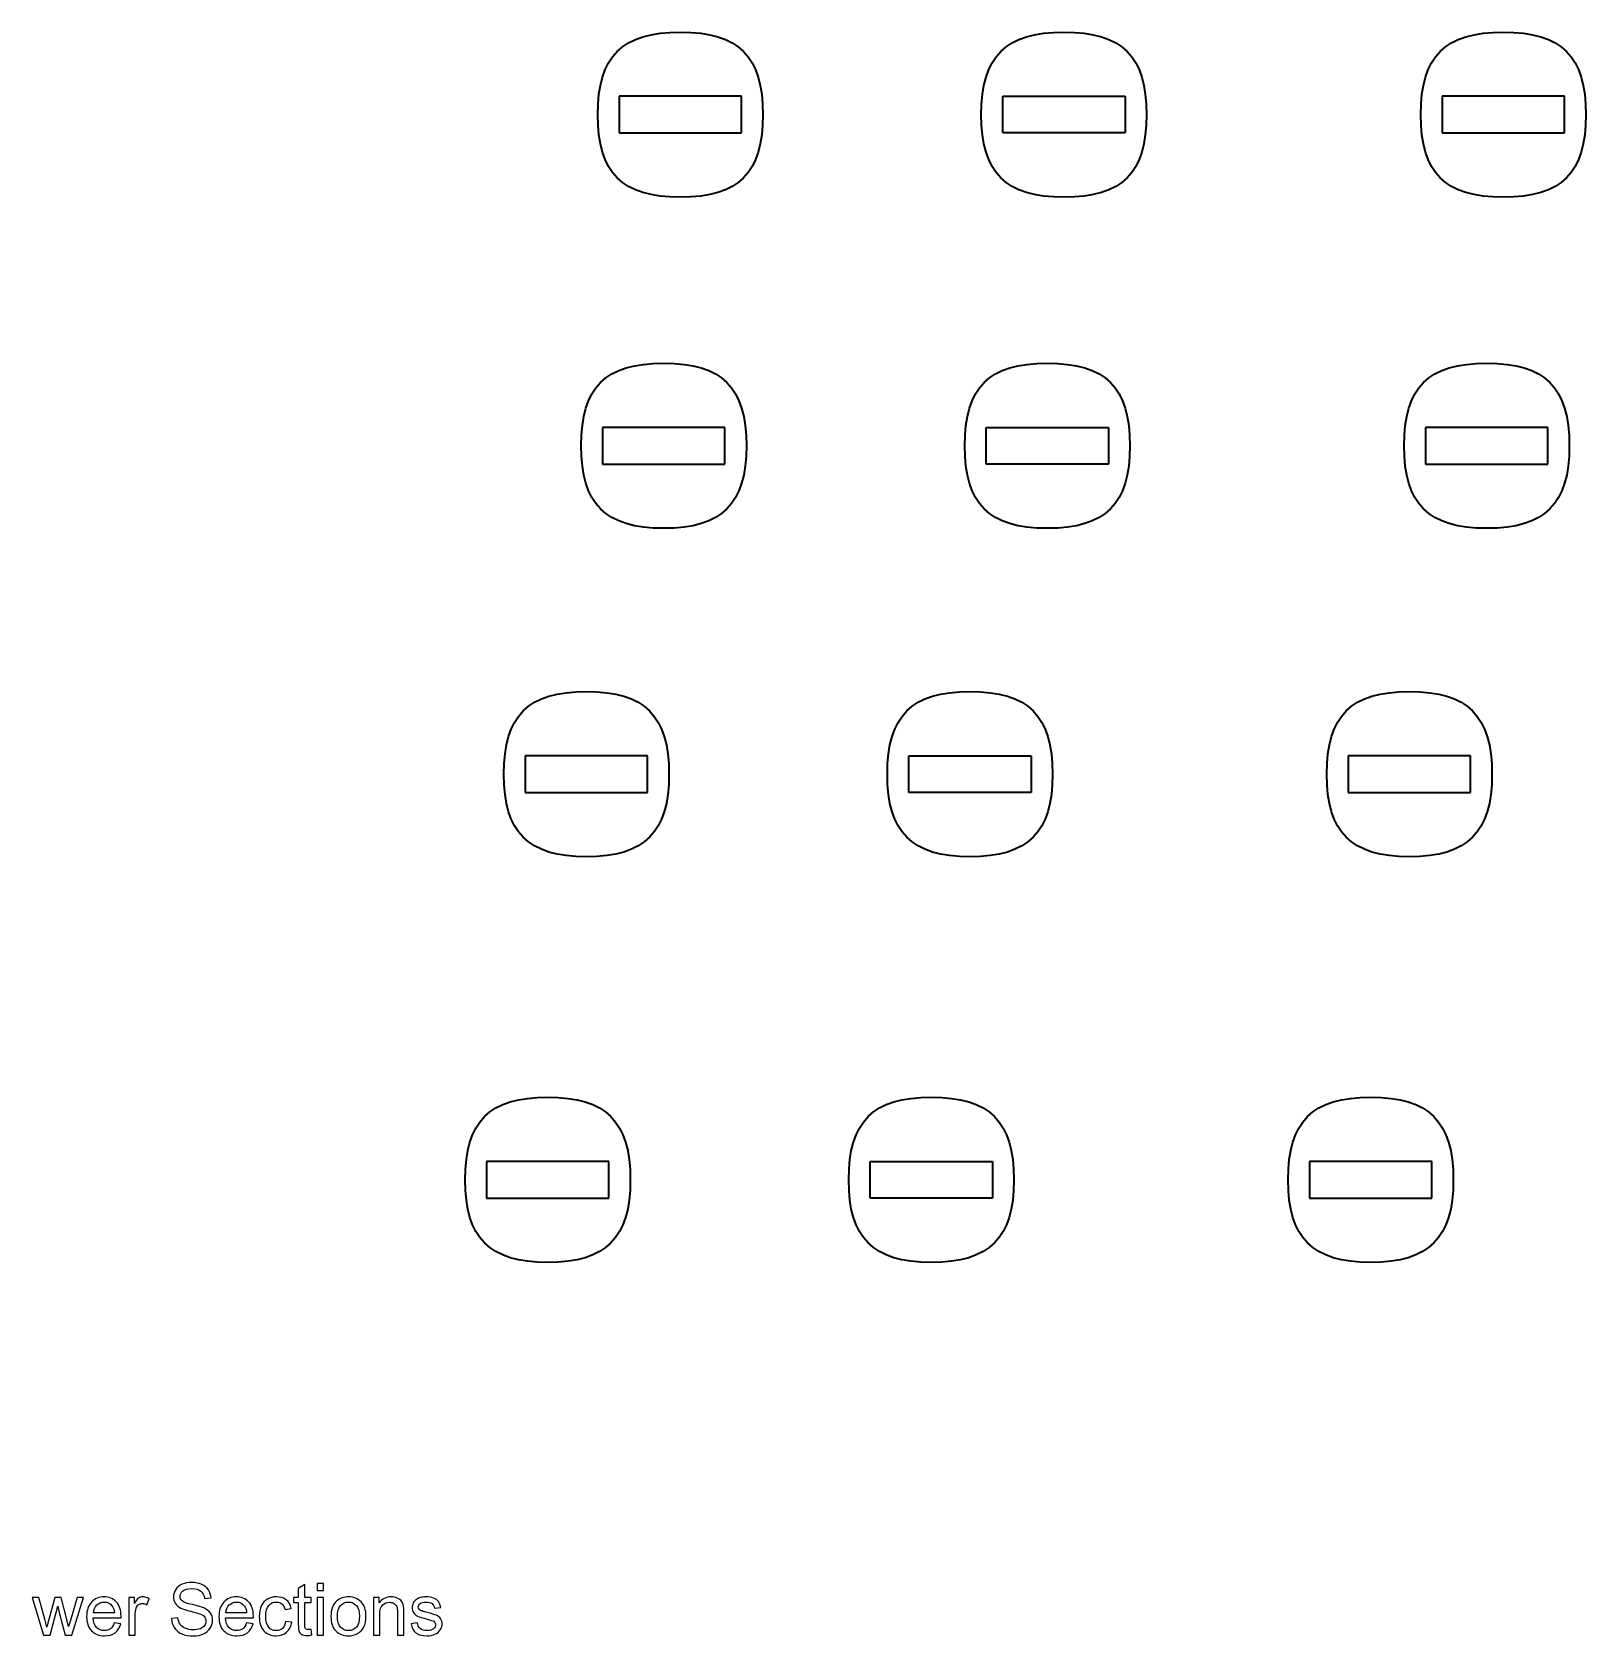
# Model space of a CAD drawing. Header units: centimetres. Extents: x -208 to 206, y -104 to 104.
# Drawn here: x -15.13 to 1.89, y 86.33 to 103.9 of the extents above; entities that cross this region are included whole.
import ezdxf

# ---------------------------------------------------------------- set-up
doc = ezdxf.new("R2010")
doc.units = ezdxf.units.CM
doc.header["$MEASUREMENT"] = 0
doc.layers.add('#Layer 1', color=7, linetype='Continuous')

msp = doc.modelspace()

# ---------------------------------------------------------------- linework, layer by layer
at = {"layer": '#Layer 1', "color": 250, "lineweight": 35}
for points in [[(-7.12479, 102.99706), (-7.12479, 103.63658), (-7.38956, 103.90135), (-8.02908, 103.90135), (-8.02908, 103.90135), (-8.66838, 103.90135), (-8.93314, 103.63658), (-8.93314, 102.99706), (-8.93314, 102.99706), (-8.93314, 102.35776), (-8.66838, 102.09277), (-8.02908, 102.09277), (-8.02908, 102.09277), (-7.38956, 102.09277), (-7.12479, 102.35776), (-7.12479, 102.99706)], [(-2.92457, 102.99706), (-2.92457, 103.63658), (-3.18934, 103.90135), (-3.82863, 103.90135), (-3.82863, 103.90135), (-4.46815, 103.90135), (-4.73292, 103.63658), (-4.73292, 102.99706), (-4.73292, 102.99706), (-4.73292, 102.35776), (-4.46815, 102.09277), (-3.82863, 102.09277), (-3.82863, 102.09277), (-3.18934, 102.09277), (-2.92457, 102.35776), (-2.92457, 102.99706)], [(1.88852, 102.99706), (1.88852, 103.63658), (1.62353, 103.90135), (0.98423, 103.90135), (0.98423, 103.90135), (0.34471, 103.90135), (0.07994, 103.63658), (0.07994, 102.99706), (0.07994, 102.99706), (0.07994, 102.35776), (0.34471, 102.09277), (0.98423, 102.09277), (0.98423, 102.09277), (1.62353, 102.09277), (1.88852, 102.35776), (1.88852, 102.99706)], [(-7.30646, 99.37005), (-7.30646, 100.00957), (-7.57145, 100.27434), (-8.21074, 100.27434), (-8.21074, 100.27434), (-8.85026, 100.27434), (-9.11503, 100.00957), (-9.11503, 99.37005), (-9.11503, 99.37005), (-9.11503, 98.73053), (-8.85026, 98.46576), (-8.21074, 98.46576), (-8.21074, 98.46576), (-7.57145, 98.46576), (-7.30646, 98.73053), (-7.30646, 99.37005)], [(-3.10623, 99.37005), (-3.10623, 100.00957), (-3.37122, 100.27434), (-4.01052, 100.27434), (-4.01052, 100.27434), (-4.65004, 100.27434), (-4.91481, 100.00957), (-4.91481, 99.37005), (-4.91481, 99.37005), (-4.91481, 98.73053), (-4.65004, 98.46576), (-4.01052, 98.46576), (-4.01052, 98.46576), (-3.37122, 98.46576), (-3.10623, 98.73053), (-3.10623, 99.37005)], [(1.70663, 99.37005), (1.70663, 100.00957), (1.44164, 100.27434), (0.80234, 100.27434), (0.80234, 100.27434), (0.16282, 100.27434), (-0.10194, 100.00957), (-0.10194, 99.37005), (-0.10194, 99.37005), (-0.10194, 98.73053), (0.16282, 98.46576), (0.80234, 98.46576), (0.80234, 98.46576), (1.44164, 98.46576), (1.70663, 98.73053), (1.70663, 99.37005)], [(-8.15362, 95.77284), (-8.15362, 96.41236), (-8.41839, 96.67712), (-9.05791, 96.67712), (-9.05791, 96.67712), (-9.69721, 96.67712), (-9.9622, 96.41236), (-9.9622, 95.77284), (-9.9622, 95.77284), (-9.9622, 95.13354), (-9.69721, 94.86877), (-9.05791, 94.86877), (-9.05791, 94.86877), (-8.41839, 94.86877), (-8.15362, 95.13354), (-8.15362, 95.77284)], [(-3.9534, 95.77284), (-3.9534, 96.41236), (-4.21817, 96.67712), (-4.85769, 96.67712), (-4.85769, 96.67712), (-5.49698, 96.67712), (-5.76198, 96.41236), (-5.76198, 95.77284), (-5.76198, 95.77284), (-5.76198, 95.13354), (-5.49698, 94.86877), (-4.85769, 94.86877), (-4.85769, 94.86877), (-4.21817, 94.86877), (-3.9534, 95.13354), (-3.9534, 95.77284)], [(0.85969, 95.77284), (0.85969, 96.41236), (0.5947, 96.67712), (-0.0446, 96.67712), (-0.0446, 96.67712), (-0.68412, 96.67712), (-0.94889, 96.41236), (-0.94889, 95.77284), (-0.94889, 95.77284), (-0.94889, 95.13354), (-0.68412, 94.86877), (-0.0446, 94.86877), (-0.0446, 94.86877), (0.5947, 94.86877), (0.85969, 95.13354), (0.85969, 95.77284)], [(-8.57721, 91.32935), (-8.57721, 91.96887), (-8.84198, 92.23364), (-9.4815, 92.23364), (-9.4815, 92.23364), (-10.12079, 92.23364), (-10.38556, 91.96887), (-10.38556, 91.32935), (-10.38556, 91.32935), (-10.38556, 90.69005), (-10.12079, 90.42506), (-9.4815, 90.42506), (-9.4815, 90.42506), (-8.84198, 90.42506), (-8.57721, 90.69005), (-8.57721, 91.32935)], [(-4.37698, 91.32935), (-4.37698, 91.96887), (-4.64175, 92.23364), (-5.28105, 92.23364), (-5.28105, 92.23364), (-5.92057, 92.23364), (-6.18534, 91.96887), (-6.18534, 91.32935), (-6.18534, 91.32935), (-6.18534, 90.69005), (-5.92057, 90.42506), (-5.28105, 90.42506), (-5.28105, 90.42506), (-4.64175, 90.42506), (-4.37698, 90.69005), (-4.37698, 91.32935)], [(0.4361, 91.32935), (0.4361, 91.96887), (0.17134, 92.23364), (-0.46818, 92.23364), (-0.46818, 92.23364), (-1.1077, 92.23364), (-1.37247, 91.96887), (-1.37247, 91.32935), (-1.37247, 91.32935), (-1.37247, 90.69005), (-1.1077, 90.42506), (-0.46818, 90.42506), (-0.46818, 90.42506), (0.17134, 90.42506), (0.4361, 90.69005), (0.4361, 91.32935)]]:
    msp.add_open_spline(points, degree=3, knots=[0, 0, 0, 0, 0.2, 0.2, 0.2, 0.2, 0.4, 0.4, 0.4, 0.4, 0.6, 0.6, 0.6, 0.6, 1, 1, 1, 1], dxfattribs=at)
for points in [[(-8.02908, 103.19799), (-8.02908, 103.19799), (-8.69884, 103.19799), (-8.69884, 103.19799)], [(-8.69884, 103.19799), (-8.69884, 103.19799), (-8.69884, 102.79613), (-8.69884, 102.79613)], [(-7.3591, 103.19799), (-7.3591, 103.19799), (-8.02908, 103.19799), (-8.02908, 103.19799)], [(-7.3591, 102.79613), (-7.3591, 102.79613), (-7.3591, 103.19799), (-7.3591, 103.19799)], [(-4.49862, 102.79613), (-4.49862, 102.79613), (-4.49862, 103.19799), (-4.49862, 103.19799)], [(-4.49862, 103.19799), (-4.49862, 103.19799), (-3.82863, 103.19799), (-3.82863, 103.19799)], [(-3.82863, 103.19799), (-3.82863, 103.19799), (-3.15887, 103.19799), (-3.15887, 103.19799)], [(-3.15887, 103.19799), (-3.15887, 103.19799), (-3.15887, 102.79613), (-3.15887, 102.79613)], [(0.98423, 103.19799), (0.98423, 103.19799), (0.31447, 103.19799), (0.31447, 103.19799)], [(0.31447, 103.19799), (0.31447, 103.19799), (0.31447, 102.79613), (0.31447, 102.79613)], [(1.65399, 103.19799), (1.65399, 103.19799), (0.98423, 103.19799), (0.98423, 103.19799)], [(1.65399, 102.79613), (1.65399, 102.79613), (1.65399, 103.19799), (1.65399, 103.19799)], [(-8.69884, 102.79613), (-8.69884, 102.79613), (-7.3591, 102.79613), (-7.3591, 102.79613)], [(-3.15887, 102.79613), (-3.15887, 102.79613), (-4.49862, 102.79613), (-4.49862, 102.79613)], [(0.31447, 102.79613), (0.31447, 102.79613), (1.65399, 102.79613), (1.65399, 102.79613)], [(-8.21074, 99.57098), (-8.21074, 99.57098), (-8.88073, 99.57098), (-8.88073, 99.57098)], [(-8.88073, 99.57098), (-8.88073, 99.57098), (-8.88073, 99.16912), (-8.88073, 99.16912)], [(-7.54098, 99.57098), (-7.54098, 99.57098), (-8.21074, 99.57098), (-8.21074, 99.57098)], [(-7.54098, 99.16912), (-7.54098, 99.16912), (-7.54098, 99.57098), (-7.54098, 99.57098)], [(-4.6805, 99.16912), (-4.6805, 99.16912), (-4.6805, 99.57098), (-4.6805, 99.57098)], [(-4.6805, 99.57098), (-4.6805, 99.57098), (-4.01052, 99.57098), (-4.01052, 99.57098)], [(-4.01052, 99.57098), (-4.01052, 99.57098), (-3.34076, 99.57098), (-3.34076, 99.57098)], [(-3.34076, 99.57098), (-3.34076, 99.57098), (-3.34076, 99.16912), (-3.34076, 99.16912)], [(0.80234, 99.57098), (0.80234, 99.57098), (0.13258, 99.57098), (0.13258, 99.57098)], [(0.13258, 99.57098), (0.13258, 99.57098), (0.13258, 99.16912), (0.13258, 99.16912)], [(1.4721, 99.57098), (1.4721, 99.57098), (0.80234, 99.57098), (0.80234, 99.57098)], [(1.4721, 99.16912), (1.4721, 99.16912), (1.4721, 99.57098), (1.4721, 99.57098)], [(-8.88073, 99.16912), (-8.88073, 99.16912), (-7.54098, 99.16912), (-7.54098, 99.16912)], [(-3.34076, 99.16912), (-3.34076, 99.16912), (-4.6805, 99.16912), (-4.6805, 99.16912)], [(0.13258, 99.16912), (0.13258, 99.16912), (1.4721, 99.16912), (1.4721, 99.16912)], [(-9.05791, 95.97376), (-9.05791, 95.97376), (-9.72767, 95.97376), (-9.72767, 95.97376)], [(-9.72767, 95.97376), (-9.72767, 95.97376), (-9.72767, 95.57191), (-9.72767, 95.57191)], [(-8.38815, 95.97376), (-8.38815, 95.97376), (-9.05791, 95.97376), (-9.05791, 95.97376)], [(-8.38815, 95.57191), (-8.38815, 95.57191), (-8.38815, 95.97376), (-8.38815, 95.97376)], [(-5.52745, 95.57191), (-5.52745, 95.57191), (-5.52745, 95.97376), (-5.52745, 95.97376)], [(-5.52745, 95.97376), (-5.52745, 95.97376), (-4.85769, 95.97376), (-4.85769, 95.97376)], [(-4.85769, 95.97376), (-4.85769, 95.97376), (-4.1877, 95.97376), (-4.1877, 95.97376)], [(-4.1877, 95.97376), (-4.1877, 95.97376), (-4.1877, 95.57191), (-4.1877, 95.57191)], [(-0.0446, 95.97376), (-0.0446, 95.97376), (-0.71458, 95.97376), (-0.71458, 95.97376)], [(-0.71458, 95.97376), (-0.71458, 95.97376), (-0.71458, 95.57191), (-0.71458, 95.57191)], [(0.62516, 95.97376), (0.62516, 95.97376), (-0.0446, 95.97376), (-0.0446, 95.97376)], [(0.62516, 95.57191), (0.62516, 95.57191), (0.62516, 95.97376), (0.62516, 95.97376)], [(-9.72767, 95.57191), (-9.72767, 95.57191), (-8.38815, 95.57191), (-8.38815, 95.57191)], [(-4.1877, 95.57191), (-4.1877, 95.57191), (-5.52745, 95.57191), (-5.52745, 95.57191)], [(-0.71458, 95.57191), (-0.71458, 95.57191), (0.62516, 95.57191), (0.62516, 95.57191)], [(-9.4815, 91.53028), (-9.4815, 91.53028), (-10.15126, 91.53028), (-10.15126, 91.53028)], [(-10.15126, 91.53028), (-10.15126, 91.53028), (-10.15126, 91.12842), (-10.15126, 91.12842)], [(-8.81151, 91.53028), (-8.81151, 91.53028), (-9.4815, 91.53028), (-9.4815, 91.53028)], [(-8.81151, 91.12842), (-8.81151, 91.12842), (-8.81151, 91.53028), (-8.81151, 91.53028)], [(-5.95103, 91.12842), (-5.95103, 91.12842), (-5.95103, 91.53028), (-5.95103, 91.53028)], [(-5.95103, 91.53028), (-5.95103, 91.53028), (-5.28105, 91.53028), (-5.28105, 91.53028)], [(-5.28105, 91.53028), (-5.28105, 91.53028), (-4.61129, 91.53028), (-4.61129, 91.53028)], [(-4.61129, 91.53028), (-4.61129, 91.53028), (-4.61129, 91.12842), (-4.61129, 91.12842)], [(-0.46818, 91.53028), (-0.46818, 91.53028), (-1.13794, 91.53028), (-1.13794, 91.53028)], [(-1.13794, 91.53028), (-1.13794, 91.53028), (-1.13794, 91.12842), (-1.13794, 91.12842)], [(0.20158, 91.53028), (0.20158, 91.53028), (-0.46818, 91.53028), (-0.46818, 91.53028)], [(0.20158, 91.12842), (0.20158, 91.12842), (0.20158, 91.53028), (0.20158, 91.53028)], [(-10.15126, 91.12842), (-10.15126, 91.12842), (-8.81151, 91.12842), (-8.81151, 91.12842)], [(-4.61129, 91.12842), (-4.61129, 91.12842), (-5.95103, 91.12842), (-5.95103, 91.12842)], [(-1.13794, 91.12842), (-1.13794, 91.12842), (0.20158, 91.12842), (0.20158, 91.12842)]]:
    msp.add_open_spline(points, degree=3, dxfattribs=at)
at = {"layer": '#Layer 1', "color": 8}
for points, knots in [([(-13.60227, 86.52463), (-13.60227, 86.52463), (-13.53195, 86.53095), (-13.53195, 86.53095), (-13.53195, 86.53095), (-13.52866, 86.50251), (-13.52089, 86.4792), (-13.50865, 86.4609), (-13.50865, 86.4609), (-13.4964, 86.44273), (-13.47744, 86.42798), (-13.45177, 86.41666), (-13.45177, 86.41666), (-13.42609, 86.40546), (-13.39712, 86.3998), (-13.36499, 86.3998), (-13.36499, 86.3998), (-13.33642, 86.3998), (-13.31127, 86.40402), (-13.28941, 86.41258), (-13.28941, 86.41258), (-13.26755, 86.42113), (-13.25136, 86.43285), (-13.24069, 86.44773), (-13.24069, 86.44773), (-13.23003, 86.46261), (-13.22463, 86.47881), (-13.22463, 86.49619), (-13.22463, 86.49619), (-13.22463, 86.51383), (-13.22976, 86.52924), (-13.24003, 86.54254), (-13.24003, 86.54254), (-13.25031, 86.5557), (-13.26729, 86.56676), (-13.29099, 86.57585), (-13.29099, 86.57585), (-13.30613, 86.58164), (-13.33971, 86.59086), (-13.39172, 86.60337), (-13.39172, 86.60337), (-13.44373, 86.61588), (-13.48008, 86.6276), (-13.50088, 86.63866), (-13.50088, 86.63866), (-13.52787, 86.65288), (-13.54789, 86.67052), (-13.56105, 86.69146), (-13.56105, 86.69146), (-13.57435, 86.7124), (-13.58094, 86.73596), (-13.58094, 86.7619), (-13.58094, 86.7619), (-13.58094, 86.79061), (-13.57277, 86.81734), (-13.55658, 86.84209), (-13.55658, 86.84209), (-13.54038, 86.86698), (-13.51681, 86.88581), (-13.48561, 86.89871), (-13.48561, 86.89871), (-13.45453, 86.91162), (-13.4199, 86.91807), (-13.38185, 86.91807), (-13.38185, 86.91807), (-13.33997, 86.91807), (-13.30297, 86.91135), (-13.27098, 86.89779), (-13.27098, 86.89779), (-13.23898, 86.88436), (-13.21436, 86.86448), (-13.19711, 86.83814), (-13.19711, 86.83814), (-13.17986, 86.81194), (-13.17064, 86.78218), (-13.16933, 86.749), (-13.16933, 86.749), (-13.16933, 86.749), (-13.24122, 86.74347), (-13.24122, 86.74347), (-13.24122, 86.74347), (-13.24504, 86.77915), (-13.25807, 86.80615), (-13.28033, 86.82432), (-13.28033, 86.82432), (-13.30258, 86.84262), (-13.3355, 86.85171), (-13.37895, 86.85171), (-13.37895, 86.85171), (-13.42425, 86.85171), (-13.4573, 86.84341), (-13.47797, 86.82682), (-13.47797, 86.82682), (-13.49864, 86.81023), (-13.50904, 86.79021), (-13.50904, 86.76678), (-13.50904, 86.76678), (-13.50904, 86.7465), (-13.50167, 86.72978), (-13.48705, 86.71661), (-13.48705, 86.71661), (-13.47257, 86.70357), (-13.43504, 86.69001), (-13.37421, 86.67632), (-13.37421, 86.67632), (-13.31338, 86.66249), (-13.27164, 86.65051), (-13.24899, 86.64024), (-13.24899, 86.64024), (-13.2162, 86.6251), (-13.19184, 86.606), (-13.17617, 86.5827), (-13.17617, 86.5827), (-13.1605, 86.55952), (-13.15274, 86.53279), (-13.15274, 86.50251), (-13.15274, 86.50251), (-13.15274, 86.47235), (-13.16129, 86.44418), (-13.17854, 86.41758), (-13.17854, 86.41758), (-13.19579, 86.39098), (-13.22042, 86.37031), (-13.25268, 86.35556), (-13.25268, 86.35556), (-13.28494, 86.34081), (-13.32115, 86.33344), (-13.36157, 86.33344), (-13.36157, 86.33344), (-13.41266, 86.33344), (-13.45545, 86.34094), (-13.48995, 86.35582), (-13.48995, 86.35582), (-13.52458, 86.3707), (-13.55157, 86.39309), (-13.57119, 86.42311), (-13.57119, 86.42311), (-13.59094, 86.453), (-13.60121, 86.48684), (-13.60227, 86.52463)], [0, 0, 0, 0, 0.02777778, 0.02777778, 0.02777778, 0.02777778, 0.05555556, 0.05555556, 0.05555556, 0.05555556, 0.08333333, 0.08333333, 0.08333333, 0.08333333, 0.11111111, 0.11111111, 0.11111111, 0.11111111, 0.13888889, 0.13888889, 0.13888889, 0.13888889, 0.16666667, 0.16666667, 0.16666667, 0.16666667, 0.19444444, 0.19444444, 0.19444444, 0.19444444, 0.22222222, 0.22222222, 0.22222222, 0.22222222, 0.25, 0.25, 0.25, 0.25, 0.27777778, 0.27777778, 0.27777778, 0.27777778, 0.30555556, 0.30555556, 0.30555556, 0.30555556, 0.33333333, 0.33333333, 0.33333333, 0.33333333, 0.36111111, 0.36111111, 0.36111111, 0.36111111, 0.38888889, 0.38888889, 0.38888889, 0.38888889, 0.41666667, 0.41666667, 0.41666667, 0.41666667, 0.44444444, 0.44444444, 0.44444444, 0.44444444, 0.47222222, 0.47222222, 0.47222222, 0.47222222, 0.5, 0.5, 0.5, 0.5, 0.52777778, 0.52777778, 0.52777778, 0.52777778, 0.55555556, 0.55555556, 0.55555556, 0.55555556, 0.58333333, 0.58333333, 0.58333333, 0.58333333, 0.61111111, 0.61111111, 0.61111111, 0.61111111, 0.63888889, 0.63888889, 0.63888889, 0.63888889, 0.66666667, 0.66666667, 0.66666667, 0.66666667, 0.69444444, 0.69444444, 0.69444444, 0.69444444, 0.72222222, 0.72222222, 0.72222222, 0.72222222, 0.75, 0.75, 0.75, 0.75, 0.77777778, 0.77777778, 0.77777778, 0.77777778, 0.80555556, 0.80555556, 0.80555556, 0.80555556, 0.83333333, 0.83333333, 0.83333333, 0.83333333, 0.86111111, 0.86111111, 0.86111111, 0.86111111, 0.88888889, 0.88888889, 0.88888889, 0.88888889, 0.91666667, 0.91666667, 0.91666667, 0.91666667, 0.94444444, 0.94444444, 0.94444444, 0.94444444, 1, 1, 1, 1]), ([(-12.0742, 86.40494), (-12.0742, 86.40494), (-12.06472, 86.34358), (-12.06472, 86.34358), (-12.06472, 86.34358), (-12.08421, 86.3395), (-12.10172, 86.33739), (-12.11699, 86.33739), (-12.11699, 86.33739), (-12.14214, 86.33739), (-12.16163, 86.34134), (-12.17559, 86.34937), (-12.17559, 86.34937), (-12.18941, 86.3574), (-12.19916, 86.36781), (-12.20482, 86.38084), (-12.20482, 86.38084), (-12.21048, 86.39388), (-12.21325, 86.42127), (-12.21325, 86.46301), (-12.21325, 86.46301), (-12.21325, 86.46301), (-12.21325, 86.69923), (-12.21325, 86.69923), (-12.21325, 86.69923), (-12.21325, 86.69923), (-12.2646, 86.69923), (-12.2646, 86.69923), (-12.2646, 86.69923), (-12.2646, 86.69923), (-12.2646, 86.75295), (-12.2646, 86.75295), (-12.2646, 86.75295), (-12.2646, 86.75295), (-12.21325, 86.75295), (-12.21325, 86.75295), (-12.21325, 86.75295), (-12.21325, 86.75295), (-12.21325, 86.85434), (-12.21325, 86.85434), (-12.21325, 86.85434), (-12.21325, 86.85434), (-12.14372, 86.89608), (-12.14372, 86.89608), (-12.14372, 86.89608), (-12.14372, 86.89608), (-12.14372, 86.75295), (-12.14372, 86.75295), (-12.14372, 86.75295), (-12.14372, 86.75295), (-12.0742, 86.75295), (-12.0742, 86.75295), (-12.0742, 86.75295), (-12.0742, 86.75295), (-12.0742, 86.69923), (-12.0742, 86.69923), (-12.0742, 86.69923), (-12.0742, 86.69923), (-12.14372, 86.69923), (-12.14372, 86.69923), (-12.14372, 86.69923), (-12.14372, 86.69923), (-12.14372, 86.45906), (-12.14372, 86.45906), (-12.14372, 86.45906), (-12.14372, 86.43917), (-12.14254, 86.4264), (-12.14004, 86.42074), (-12.14004, 86.42074), (-12.13767, 86.41508), (-12.13372, 86.4106), (-12.12819, 86.40718), (-12.12819, 86.40718), (-12.12266, 86.40388), (-12.11476, 86.40217), (-12.10448, 86.40217), (-12.10448, 86.40217), (-12.09685, 86.40217), (-12.08671, 86.40309), (-12.0742, 86.40494)], [0, 0, 0, 0, 0.04761905, 0.04761905, 0.04761905, 0.04761905, 0.0952381, 0.0952381, 0.0952381, 0.0952381, 0.14285714, 0.14285714, 0.14285714, 0.14285714, 0.19047619, 0.19047619, 0.19047619, 0.19047619, 0.23809524, 0.23809524, 0.23809524, 0.23809524, 0.28571429, 0.28571429, 0.28571429, 0.28571429, 0.33333333, 0.33333333, 0.33333333, 0.33333333, 0.38095238, 0.38095238, 0.38095238, 0.38095238, 0.42857143, 0.42857143, 0.42857143, 0.42857143, 0.47619048, 0.47619048, 0.47619048, 0.47619048, 0.52380952, 0.52380952, 0.52380952, 0.52380952, 0.57142857, 0.57142857, 0.57142857, 0.57142857, 0.61904762, 0.61904762, 0.61904762, 0.61904762, 0.66666667, 0.66666667, 0.66666667, 0.66666667, 0.71428571, 0.71428571, 0.71428571, 0.71428571, 0.76190476, 0.76190476, 0.76190476, 0.76190476, 0.80952381, 0.80952381, 0.80952381, 0.80952381, 0.85714286, 0.85714286, 0.85714286, 0.85714286, 0.9047619, 0.9047619, 0.9047619, 0.9047619, 1, 1, 1, 1]), ([(-12.0056, 86.82958), (-12.0056, 86.82958), (-12.0056, 86.90859), (-12.0056, 86.90859), (-12.0056, 86.90859), (-12.0056, 86.90859), (-11.93607, 86.90859), (-11.93607, 86.90859), (-11.93607, 86.90859), (-11.93607, 86.90859), (-11.93607, 86.82958), (-11.93607, 86.82958), (-11.93607, 86.82958), (-11.93607, 86.82958), (-12.0056, 86.82958), (-12.0056, 86.82958)], [0, 0, 0, 0, 0.2, 0.2, 0.2, 0.2, 0.4, 0.4, 0.4, 0.4, 0.6, 0.6, 0.6, 0.6, 1, 1, 1, 1]), ([(-15.00524, 86.34292), (-15.00524, 86.34292), (-15.12914, 86.75295), (-15.12914, 86.75295), (-15.12914, 86.75295), (-15.12914, 86.75295), (-15.05646, 86.75295), (-15.05646, 86.75295), (-15.05646, 86.75295), (-15.05646, 86.75295), (-14.99102, 86.51633), (-14.99102, 86.51633), (-14.99102, 86.51633), (-14.99102, 86.51633), (-14.96785, 86.42824), (-14.96785, 86.42824), (-14.96785, 86.42824), (-14.96692, 86.43259), (-14.95981, 86.46077), (-14.94665, 86.51278), (-14.94665, 86.51278), (-14.94665, 86.51278), (-14.88173, 86.75295), (-14.88173, 86.75295), (-14.88173, 86.75295), (-14.88173, 86.75295), (-14.8105, 86.75295), (-14.8105, 86.75295), (-14.8105, 86.75295), (-14.8105, 86.75295), (-14.74874, 86.51489), (-14.74874, 86.51489), (-14.74874, 86.51489), (-14.74874, 86.51489), (-14.72859, 86.4368), (-14.72859, 86.4368), (-14.72859, 86.4368), (-14.72859, 86.4368), (-14.70503, 86.51594), (-14.70503, 86.51594), (-14.70503, 86.51594), (-14.70503, 86.51594), (-14.63418, 86.75295), (-14.63418, 86.75295), (-14.63418, 86.75295), (-14.63418, 86.75295), (-14.56664, 86.75295), (-14.56664, 86.75295), (-14.56664, 86.75295), (-14.56664, 86.75295), (-14.69528, 86.34292), (-14.69528, 86.34292), (-14.69528, 86.34292), (-14.69528, 86.34292), (-14.76717, 86.34292), (-14.76717, 86.34292), (-14.76717, 86.34292), (-14.76717, 86.34292), (-14.83222, 86.58823), (-14.83222, 86.58823), (-14.83222, 86.58823), (-14.83222, 86.58823), (-14.84868, 86.65841), (-14.84868, 86.65841), (-14.84868, 86.65841), (-14.84868, 86.65841), (-14.93163, 86.34292), (-14.93163, 86.34292), (-14.93163, 86.34292), (-14.93163, 86.34292), (-15.00524, 86.34292), (-15.00524, 86.34292)], [0, 0, 0, 0, 0.05263158, 0.05263158, 0.05263158, 0.05263158, 0.10526316, 0.10526316, 0.10526316, 0.10526316, 0.15789474, 0.15789474, 0.15789474, 0.15789474, 0.21052632, 0.21052632, 0.21052632, 0.21052632, 0.26315789, 0.26315789, 0.26315789, 0.26315789, 0.31578947, 0.31578947, 0.31578947, 0.31578947, 0.36842105, 0.36842105, 0.36842105, 0.36842105, 0.42105263, 0.42105263, 0.42105263, 0.42105263, 0.47368421, 0.47368421, 0.47368421, 0.47368421, 0.52631579, 0.52631579, 0.52631579, 0.52631579, 0.57894737, 0.57894737, 0.57894737, 0.57894737, 0.63157895, 0.63157895, 0.63157895, 0.63157895, 0.68421053, 0.68421053, 0.68421053, 0.68421053, 0.73684211, 0.73684211, 0.73684211, 0.73684211, 0.78947368, 0.78947368, 0.78947368, 0.78947368, 0.84210526, 0.84210526, 0.84210526, 0.84210526, 0.89473684, 0.89473684, 0.89473684, 0.89473684, 1, 1, 1, 1]), ([(-14.22876, 86.47565), (-14.22876, 86.47565), (-14.15687, 86.46617), (-14.15687, 86.46617), (-14.15687, 86.46617), (-14.16806, 86.42443), (-14.189, 86.3919), (-14.21955, 86.36886), (-14.21955, 86.36886), (-14.25009, 86.34582), (-14.28907, 86.33423), (-14.3366, 86.33423), (-14.3366, 86.33423), (-14.39638, 86.33423), (-14.44379, 86.35266), (-14.47881, 86.38953), (-14.47881, 86.38953), (-14.51384, 86.42627), (-14.53135, 86.47802), (-14.53135, 86.54451), (-14.53135, 86.54451), (-14.53135, 86.61325), (-14.5137, 86.6667), (-14.47828, 86.70463), (-14.47828, 86.70463), (-14.44286, 86.74268), (-14.39691, 86.76164), (-14.34042, 86.76164), (-14.34042, 86.76164), (-14.28578, 86.76164), (-14.24114, 86.74308), (-14.20651, 86.70581), (-14.20651, 86.70581), (-14.17188, 86.66855), (-14.1545, 86.61614), (-14.1545, 86.54859), (-14.1545, 86.54859), (-14.1545, 86.54451), (-14.15463, 86.53832), (-14.15489, 86.53016), (-14.15489, 86.53016), (-14.15489, 86.53016), (-14.46024, 86.53016), (-14.46024, 86.53016), (-14.46024, 86.53016), (-14.45761, 86.48526), (-14.44497, 86.45076), (-14.42206, 86.42693), (-14.42206, 86.42693), (-14.39928, 86.40309), (-14.37071, 86.39111), (-14.3366, 86.39111), (-14.3366, 86.39111), (-14.31119, 86.39111), (-14.28946, 86.39783), (-14.27156, 86.41126), (-14.27156, 86.41126), (-14.25352, 86.42469), (-14.2393, 86.44615), (-14.22876, 86.47565)], [0, 0, 0, 0, 0.0625, 0.0625, 0.0625, 0.0625, 0.125, 0.125, 0.125, 0.125, 0.1875, 0.1875, 0.1875, 0.1875, 0.25, 0.25, 0.25, 0.25, 0.3125, 0.3125, 0.3125, 0.3125, 0.375, 0.375, 0.375, 0.375, 0.4375, 0.4375, 0.4375, 0.4375, 0.5, 0.5, 0.5, 0.5, 0.5625, 0.5625, 0.5625, 0.5625, 0.625, 0.625, 0.625, 0.625, 0.6875, 0.6875, 0.6875, 0.6875, 0.75, 0.75, 0.75, 0.75, 0.8125, 0.8125, 0.8125, 0.8125, 0.875, 0.875, 0.875, 0.875, 1, 1, 1, 1]), ([(-14.45629, 86.58704), (-14.45629, 86.58704), (-14.22797, 86.58704), (-14.22797, 86.58704), (-14.22797, 86.58704), (-14.231, 86.62154), (-14.23982, 86.64735), (-14.25418, 86.6646), (-14.25418, 86.6646), (-14.27617, 86.69133), (-14.30487, 86.70476), (-14.34003, 86.70476), (-14.34003, 86.70476), (-14.37189, 86.70476), (-14.39862, 86.69409), (-14.42035, 86.67276), (-14.42035, 86.67276), (-14.44194, 86.65143), (-14.45392, 86.62286), (-14.45629, 86.58704)], [0, 0, 0, 0, 0.16666667, 0.16666667, 0.16666667, 0.16666667, 0.33333333, 0.33333333, 0.33333333, 0.33333333, 0.5, 0.5, 0.5, 0.5, 0.66666667, 0.66666667, 0.66666667, 0.66666667, 1, 1, 1, 1]), ([(-14.06984, 86.34292), (-14.06984, 86.34292), (-14.06984, 86.75295), (-14.06984, 86.75295), (-14.06984, 86.75295), (-14.06984, 86.75295), (-14.00742, 86.75295), (-14.00742, 86.75295), (-14.00742, 86.75295), (-14.00742, 86.75295), (-14.00742, 86.69014), (-14.00742, 86.69014), (-14.00742, 86.69014), (-13.99149, 86.71924), (-13.97674, 86.73847), (-13.96318, 86.74768), (-13.96318, 86.74768), (-13.94962, 86.75703), (-13.93474, 86.76164), (-13.91854, 86.76164), (-13.91854, 86.76164), (-13.89511, 86.76164), (-13.87127, 86.75427), (-13.84705, 86.73965), (-13.84705, 86.73965), (-13.84705, 86.73965), (-13.8718, 86.67553), (-13.8718, 86.67553), (-13.8718, 86.67553), (-13.88865, 86.68501), (-13.90551, 86.68975), (-13.92236, 86.68975), (-13.92236, 86.68975), (-13.93751, 86.68975), (-13.95107, 86.68514), (-13.96305, 86.67605), (-13.96305, 86.67605), (-13.97503, 86.66697), (-13.98359, 86.65433), (-13.98873, 86.63813), (-13.98873, 86.63813), (-13.9965, 86.61351), (-14.00031, 86.58652), (-14.00031, 86.55715), (-14.00031, 86.55715), (-14.00031, 86.55715), (-14.00031, 86.34292), (-14.00031, 86.34292), (-14.00031, 86.34292), (-14.00031, 86.34292), (-14.06984, 86.34292), (-14.06984, 86.34292)], [0, 0, 0, 0, 0.07142857, 0.07142857, 0.07142857, 0.07142857, 0.14285714, 0.14285714, 0.14285714, 0.14285714, 0.21428571, 0.21428571, 0.21428571, 0.21428571, 0.28571429, 0.28571429, 0.28571429, 0.28571429, 0.35714286, 0.35714286, 0.35714286, 0.35714286, 0.42857143, 0.42857143, 0.42857143, 0.42857143, 0.5, 0.5, 0.5, 0.5, 0.57142857, 0.57142857, 0.57142857, 0.57142857, 0.64285714, 0.64285714, 0.64285714, 0.64285714, 0.71428571, 0.71428571, 0.71428571, 0.71428571, 0.78571429, 0.78571429, 0.78571429, 0.78571429, 0.85714286, 0.85714286, 0.85714286, 0.85714286, 1, 1, 1, 1]), ([(-12.77983, 86.47565), (-12.77983, 86.47565), (-12.70794, 86.46617), (-12.70794, 86.46617), (-12.70794, 86.46617), (-12.71913, 86.42443), (-12.74007, 86.3919), (-12.77062, 86.36886), (-12.77062, 86.36886), (-12.80116, 86.34582), (-12.84014, 86.33423), (-12.88767, 86.33423), (-12.88767, 86.33423), (-12.94745, 86.33423), (-12.99486, 86.35266), (-13.02988, 86.38953), (-13.02988, 86.38953), (-13.06491, 86.42627), (-13.08242, 86.47802), (-13.08242, 86.54451), (-13.08242, 86.54451), (-13.08242, 86.61325), (-13.06477, 86.6667), (-13.02935, 86.70463), (-13.02935, 86.70463), (-12.99393, 86.74268), (-12.94798, 86.76164), (-12.89149, 86.76164), (-12.89149, 86.76164), (-12.83685, 86.76164), (-12.79221, 86.74308), (-12.75758, 86.70581), (-12.75758, 86.70581), (-12.72295, 86.66855), (-12.70557, 86.61614), (-12.70557, 86.54859), (-12.70557, 86.54859), (-12.70557, 86.54451), (-12.7057, 86.53832), (-12.70596, 86.53016), (-12.70596, 86.53016), (-12.70596, 86.53016), (-13.01131, 86.53016), (-13.01131, 86.53016), (-13.01131, 86.53016), (-13.00868, 86.48526), (-12.99604, 86.45076), (-12.97313, 86.42693), (-12.97313, 86.42693), (-12.95035, 86.40309), (-12.92178, 86.39111), (-12.88767, 86.39111), (-12.88767, 86.39111), (-12.86226, 86.39111), (-12.84053, 86.39783), (-12.82263, 86.41126), (-12.82263, 86.41126), (-12.80459, 86.42469), (-12.79037, 86.44615), (-12.77983, 86.47565)], [0, 0, 0, 0, 0.0625, 0.0625, 0.0625, 0.0625, 0.125, 0.125, 0.125, 0.125, 0.1875, 0.1875, 0.1875, 0.1875, 0.25, 0.25, 0.25, 0.25, 0.3125, 0.3125, 0.3125, 0.3125, 0.375, 0.375, 0.375, 0.375, 0.4375, 0.4375, 0.4375, 0.4375, 0.5, 0.5, 0.5, 0.5, 0.5625, 0.5625, 0.5625, 0.5625, 0.625, 0.625, 0.625, 0.625, 0.6875, 0.6875, 0.6875, 0.6875, 0.75, 0.75, 0.75, 0.75, 0.8125, 0.8125, 0.8125, 0.8125, 0.875, 0.875, 0.875, 0.875, 1, 1, 1, 1]), ([(-13.00736, 86.58704), (-13.00736, 86.58704), (-12.77904, 86.58704), (-12.77904, 86.58704), (-12.77904, 86.58704), (-12.78207, 86.62154), (-12.79089, 86.64735), (-12.80525, 86.6646), (-12.80525, 86.6646), (-12.82724, 86.69133), (-12.85594, 86.70476), (-12.8911, 86.70476), (-12.8911, 86.70476), (-12.92296, 86.70476), (-12.94969, 86.69409), (-12.97142, 86.67276), (-12.97142, 86.67276), (-12.99301, 86.65143), (-13.00499, 86.62286), (-13.00736, 86.58704)], [0, 0, 0, 0, 0.16666667, 0.16666667, 0.16666667, 0.16666667, 0.33333333, 0.33333333, 0.33333333, 0.33333333, 0.5, 0.5, 0.5, 0.5, 0.66666667, 0.66666667, 0.66666667, 0.66666667, 1, 1, 1, 1]), ([(-12.35229, 86.49303), (-12.35229, 86.49303), (-12.28435, 86.48355), (-12.28435, 86.48355), (-12.28435, 86.48355), (-12.29186, 86.4368), (-12.31082, 86.40033), (-12.3415, 86.37386), (-12.3415, 86.37386), (-12.37218, 86.3474), (-12.40997, 86.33423), (-12.4546, 86.33423), (-12.4546, 86.33423), (-12.51057, 86.33423), (-12.5556, 86.35253), (-12.58957, 86.38914), (-12.58957, 86.38914), (-12.62367, 86.42574), (-12.64066, 86.47815), (-12.64066, 86.54636), (-12.64066, 86.54636), (-12.64066, 86.5906), (-12.63328, 86.62918), (-12.61867, 86.66236), (-12.61867, 86.66236), (-12.60405, 86.69541), (-12.5818, 86.7203), (-12.55178, 86.73675), (-12.55178, 86.73675), (-12.52189, 86.75335), (-12.48937, 86.76164), (-12.45408, 86.76164), (-12.45408, 86.76164), (-12.4097, 86.76164), (-12.37323, 86.75045), (-12.34505, 86.72793), (-12.34505, 86.72793), (-12.31674, 86.70542), (-12.29857, 86.67342), (-12.29067, 86.63207), (-12.29067, 86.63207), (-12.29067, 86.63207), (-12.35782, 86.6218), (-12.35782, 86.6218), (-12.35782, 86.6218), (-12.36428, 86.64932), (-12.3756, 86.67), (-12.39206, 86.68395), (-12.39206, 86.68395), (-12.40839, 86.69778), (-12.42814, 86.70476), (-12.45131, 86.70476), (-12.45131, 86.70476), (-12.48634, 86.70476), (-12.51478, 86.69225), (-12.53677, 86.66723), (-12.53677, 86.66723), (-12.55863, 86.64208), (-12.56955, 86.60258), (-12.56955, 86.54833), (-12.56955, 86.54833), (-12.56955, 86.49329), (-12.55902, 86.45339), (-12.53795, 86.42851), (-12.53795, 86.42851), (-12.51675, 86.40362), (-12.48923, 86.39111), (-12.45539, 86.39111), (-12.45539, 86.39111), (-12.42801, 86.39111), (-12.40523, 86.39941), (-12.38706, 86.41613), (-12.38706, 86.41613), (-12.36875, 86.43272), (-12.35717, 86.4584), (-12.35229, 86.49303)], [0, 0, 0, 0, 0.05, 0.05, 0.05, 0.05, 0.1, 0.1, 0.1, 0.1, 0.15, 0.15, 0.15, 0.15, 0.2, 0.2, 0.2, 0.2, 0.25, 0.25, 0.25, 0.25, 0.3, 0.3, 0.3, 0.3, 0.35, 0.35, 0.35, 0.35, 0.4, 0.4, 0.4, 0.4, 0.45, 0.45, 0.45, 0.45, 0.5, 0.5, 0.5, 0.5, 0.55, 0.55, 0.55, 0.55, 0.6, 0.6, 0.6, 0.6, 0.65, 0.65, 0.65, 0.65, 0.7, 0.7, 0.7, 0.7, 0.75, 0.75, 0.75, 0.75, 0.8, 0.8, 0.8, 0.8, 0.85, 0.85, 0.85, 0.85, 0.9, 0.9, 0.9, 0.9, 1, 1, 1, 1]), ([(-12.0056, 86.34292), (-12.0056, 86.34292), (-12.0056, 86.75295), (-12.0056, 86.75295), (-12.0056, 86.75295), (-12.0056, 86.75295), (-11.93607, 86.75295), (-11.93607, 86.75295), (-11.93607, 86.75295), (-11.93607, 86.75295), (-11.93607, 86.34292), (-11.93607, 86.34292), (-11.93607, 86.34292), (-11.93607, 86.34292), (-12.0056, 86.34292), (-12.0056, 86.34292)], [0, 0, 0, 0, 0.2, 0.2, 0.2, 0.2, 0.4, 0.4, 0.4, 0.4, 0.6, 0.6, 0.6, 0.6, 1, 1, 1, 1]), ([(-11.85615, 86.54794), (-11.85615, 86.62365), (-11.83508, 86.67974), (-11.79281, 86.71621), (-11.79281, 86.71621), (-11.75766, 86.7465), (-11.7146, 86.76164), (-11.66391, 86.76164), (-11.66391, 86.76164), (-11.60768, 86.76164), (-11.5616, 86.74321), (-11.52578, 86.70634), (-11.52578, 86.70634), (-11.4901, 86.6696), (-11.47219, 86.61864), (-11.47219, 86.55373), (-11.47219, 86.55373), (-11.47219, 86.50106), (-11.48009, 86.45971), (-11.49589, 86.42956), (-11.49589, 86.42956), (-11.51169, 86.39941), (-11.53473, 86.37597), (-11.56502, 86.35925), (-11.56502, 86.35925), (-11.59517, 86.34252), (-11.62822, 86.33423), (-11.66391, 86.33423), (-11.66391, 86.33423), (-11.72132, 86.33423), (-11.76766, 86.35253), (-11.80308, 86.38927), (-11.80308, 86.38927), (-11.8385, 86.42601), (-11.85615, 86.47894), (-11.85615, 86.54794)], [0, 0, 0, 0, 0.1, 0.1, 0.1, 0.1, 0.2, 0.2, 0.2, 0.2, 0.3, 0.3, 0.3, 0.3, 0.4, 0.4, 0.4, 0.4, 0.5, 0.5, 0.5, 0.5, 0.6, 0.6, 0.6, 0.6, 0.7, 0.7, 0.7, 0.7, 0.8, 0.8, 0.8, 0.8, 1, 1, 1, 1]), ([(-11.78505, 86.5478), (-11.78505, 86.4954), (-11.77359, 86.45616), (-11.75068, 86.43022), (-11.75068, 86.43022), (-11.72764, 86.40415), (-11.6988, 86.39111), (-11.66391, 86.39111), (-11.66391, 86.39111), (-11.62941, 86.39111), (-11.6007, 86.40415), (-11.57766, 86.43035), (-11.57766, 86.43035), (-11.55475, 86.45655), (-11.54329, 86.49645), (-11.54329, 86.55004), (-11.54329, 86.55004), (-11.54329, 86.6006), (-11.55488, 86.63892), (-11.57792, 86.66486), (-11.57792, 86.66486), (-11.60097, 86.69093), (-11.62967, 86.70397), (-11.66391, 86.70397), (-11.66391, 86.70397), (-11.6988, 86.70397), (-11.72764, 86.69106), (-11.75068, 86.66512), (-11.75068, 86.66512), (-11.77359, 86.63919), (-11.78505, 86.60008), (-11.78505, 86.5478)], [0, 0, 0, 0, 0.11111111, 0.11111111, 0.11111111, 0.11111111, 0.22222222, 0.22222222, 0.22222222, 0.22222222, 0.33333333, 0.33333333, 0.33333333, 0.33333333, 0.44444444, 0.44444444, 0.44444444, 0.44444444, 0.55555556, 0.55555556, 0.55555556, 0.55555556, 0.66666667, 0.66666667, 0.66666667, 0.66666667, 0.77777778, 0.77777778, 0.77777778, 0.77777778, 1, 1, 1, 1]), ([(-11.39069, 86.34292), (-11.39069, 86.34292), (-11.39069, 86.75295), (-11.39069, 86.75295), (-11.39069, 86.75295), (-11.39069, 86.75295), (-11.32827, 86.75295), (-11.32827, 86.75295), (-11.32827, 86.75295), (-11.32827, 86.75295), (-11.32827, 86.69475), (-11.32827, 86.69475), (-11.32827, 86.69475), (-11.29825, 86.73939), (-11.2548, 86.76164), (-11.19805, 86.76164), (-11.19805, 86.76164), (-11.17329, 86.76164), (-11.15065, 86.75716), (-11.12997, 86.74834), (-11.12997, 86.74834), (-11.1093, 86.73952), (-11.09376, 86.7278), (-11.08349, 86.71345), (-11.08349, 86.71345), (-11.07322, 86.6991), (-11.06598, 86.68198), (-11.0619, 86.66223), (-11.0619, 86.66223), (-11.0594, 86.64932), (-11.05808, 86.62681), (-11.05808, 86.59468), (-11.05808, 86.59468), (-11.05808, 86.59468), (-11.05808, 86.34292), (-11.05808, 86.34292), (-11.05808, 86.34292), (-11.05808, 86.34292), (-11.1276, 86.34292), (-11.1276, 86.34292), (-11.1276, 86.34292), (-11.1276, 86.34292), (-11.1276, 86.59205), (-11.1276, 86.59205), (-11.1276, 86.59205), (-11.1276, 86.62036), (-11.13024, 86.64156), (-11.13564, 86.65551), (-11.13564, 86.65551), (-11.14103, 86.66947), (-11.15065, 86.68066), (-11.16434, 86.68909), (-11.16434, 86.68909), (-11.17803, 86.69738), (-11.19423, 86.7016), (-11.21267, 86.7016), (-11.21267, 86.7016), (-11.24216, 86.7016), (-11.26757, 86.69225), (-11.28904, 86.67342), (-11.28904, 86.67342), (-11.3105, 86.65472), (-11.32116, 86.61904), (-11.32116, 86.56663), (-11.32116, 86.56663), (-11.32116, 86.56663), (-11.32116, 86.34292), (-11.32116, 86.34292), (-11.32116, 86.34292), (-11.32116, 86.34292), (-11.39069, 86.34292), (-11.39069, 86.34292)], [0, 0, 0, 0, 0.05263158, 0.05263158, 0.05263158, 0.05263158, 0.10526316, 0.10526316, 0.10526316, 0.10526316, 0.15789474, 0.15789474, 0.15789474, 0.15789474, 0.21052632, 0.21052632, 0.21052632, 0.21052632, 0.26315789, 0.26315789, 0.26315789, 0.26315789, 0.31578947, 0.31578947, 0.31578947, 0.31578947, 0.36842105, 0.36842105, 0.36842105, 0.36842105, 0.42105263, 0.42105263, 0.42105263, 0.42105263, 0.47368421, 0.47368421, 0.47368421, 0.47368421, 0.52631579, 0.52631579, 0.52631579, 0.52631579, 0.57894737, 0.57894737, 0.57894737, 0.57894737, 0.63157895, 0.63157895, 0.63157895, 0.63157895, 0.68421053, 0.68421053, 0.68421053, 0.68421053, 0.73684211, 0.73684211, 0.73684211, 0.73684211, 0.78947368, 0.78947368, 0.78947368, 0.78947368, 0.84210526, 0.84210526, 0.84210526, 0.84210526, 0.89473684, 0.89473684, 0.89473684, 0.89473684, 1, 1, 1, 1]), ([(-10.97895, 86.46538), (-10.97895, 86.46538), (-10.91022, 86.47644), (-10.91022, 86.47644), (-10.91022, 86.47644), (-10.9064, 86.44892), (-10.8956, 86.42785), (-10.87796, 86.4131), (-10.87796, 86.4131), (-10.86031, 86.39849), (-10.83556, 86.39111), (-10.80395, 86.39111), (-10.80395, 86.39111), (-10.77196, 86.39111), (-10.74826, 86.39756), (-10.73272, 86.4106), (-10.73272, 86.4106), (-10.71731, 86.4235), (-10.70955, 86.43878), (-10.70955, 86.45629), (-10.70955, 86.45629), (-10.70955, 86.47196), (-10.71652, 86.48434), (-10.73035, 86.49329), (-10.73035, 86.49329), (-10.74009, 86.49948), (-10.76379, 86.50725), (-10.80145, 86.51686), (-10.80145, 86.51686), (-10.85228, 86.52963), (-10.88744, 86.54069), (-10.90719, 86.55004), (-10.90719, 86.55004), (-10.92681, 86.55952), (-10.94169, 86.57243), (-10.95182, 86.58902), (-10.95182, 86.58902), (-10.96196, 86.60548), (-10.9671, 86.62378), (-10.9671, 86.64379), (-10.9671, 86.64379), (-10.9671, 86.6621), (-10.96288, 86.67895), (-10.95459, 86.69449), (-10.95459, 86.69449), (-10.94616, 86.71003), (-10.93484, 86.72293), (-10.92049, 86.7332), (-10.92049, 86.7332), (-10.90969, 86.7411), (-10.89494, 86.74782), (-10.87638, 86.75335), (-10.87638, 86.75335), (-10.85768, 86.75888), (-10.83779, 86.76164), (-10.81646, 86.76164), (-10.81646, 86.76164), (-10.78434, 86.76164), (-10.75616, 86.75703), (-10.73193, 86.74768), (-10.73193, 86.74768), (-10.70757, 86.73847), (-10.68966, 86.72583), (-10.67808, 86.71003), (-10.67808, 86.71003), (-10.66662, 86.69409), (-10.65859, 86.67289), (-10.65424, 86.6463), (-10.65424, 86.6463), (-10.65424, 86.6463), (-10.72219, 86.63681), (-10.72219, 86.63681), (-10.72219, 86.63681), (-10.72521, 86.65815), (-10.73417, 86.67487), (-10.74892, 86.68685), (-10.74892, 86.68685), (-10.76366, 86.69883), (-10.78447, 86.70476), (-10.81146, 86.70476), (-10.81146, 86.70476), (-10.84319, 86.70476), (-10.86597, 86.69949), (-10.87954, 86.68896), (-10.87954, 86.68896), (-10.8931, 86.67842), (-10.89994, 86.66605), (-10.89994, 86.65196), (-10.89994, 86.65196), (-10.89994, 86.643), (-10.89718, 86.63484), (-10.89152, 86.6276), (-10.89152, 86.6276), (-10.88586, 86.62022), (-10.87703, 86.61404), (-10.86492, 86.60916), (-10.86492, 86.60916), (-10.85794, 86.60653), (-10.83766, 86.6006), (-10.80369, 86.59139), (-10.80369, 86.59139), (-10.75471, 86.57835), (-10.72047, 86.56755), (-10.70099, 86.55926), (-10.70099, 86.55926), (-10.6815, 86.55096), (-10.66622, 86.53872), (-10.65516, 86.52292), (-10.65516, 86.52292), (-10.64397, 86.50698), (-10.63844, 86.48723), (-10.63844, 86.46353), (-10.63844, 86.46353), (-10.63844, 86.44049), (-10.64516, 86.41876), (-10.65872, 86.39835), (-10.65872, 86.39835), (-10.67228, 86.37795), (-10.69177, 86.36214), (-10.71718, 86.35095), (-10.71718, 86.35095), (-10.74273, 86.33976), (-10.77156, 86.33423), (-10.80369, 86.33423), (-10.80369, 86.33423), (-10.85689, 86.33423), (-10.89757, 86.34529), (-10.92549, 86.36728), (-10.92549, 86.36728), (-10.9534, 86.3894), (-10.97118, 86.42206), (-10.97895, 86.46538)], [0, 0, 0, 0, 0.02941176, 0.02941176, 0.02941176, 0.02941176, 0.05882353, 0.05882353, 0.05882353, 0.05882353, 0.08823529, 0.08823529, 0.08823529, 0.08823529, 0.11764706, 0.11764706, 0.11764706, 0.11764706, 0.14705882, 0.14705882, 0.14705882, 0.14705882, 0.17647059, 0.17647059, 0.17647059, 0.17647059, 0.20588235, 0.20588235, 0.20588235, 0.20588235, 0.23529412, 0.23529412, 0.23529412, 0.23529412, 0.26470588, 0.26470588, 0.26470588, 0.26470588, 0.29411765, 0.29411765, 0.29411765, 0.29411765, 0.32352941, 0.32352941, 0.32352941, 0.32352941, 0.35294118, 0.35294118, 0.35294118, 0.35294118, 0.38235294, 0.38235294, 0.38235294, 0.38235294, 0.41176471, 0.41176471, 0.41176471, 0.41176471, 0.44117647, 0.44117647, 0.44117647, 0.44117647, 0.47058824, 0.47058824, 0.47058824, 0.47058824, 0.5, 0.5, 0.5, 0.5, 0.52941176, 0.52941176, 0.52941176, 0.52941176, 0.55882353, 0.55882353, 0.55882353, 0.55882353, 0.58823529, 0.58823529, 0.58823529, 0.58823529, 0.61764706, 0.61764706, 0.61764706, 0.61764706, 0.64705882, 0.64705882, 0.64705882, 0.64705882, 0.67647059, 0.67647059, 0.67647059, 0.67647059, 0.70588235, 0.70588235, 0.70588235, 0.70588235, 0.73529412, 0.73529412, 0.73529412, 0.73529412, 0.76470588, 0.76470588, 0.76470588, 0.76470588, 0.79411765, 0.79411765, 0.79411765, 0.79411765, 0.82352941, 0.82352941, 0.82352941, 0.82352941, 0.85294118, 0.85294118, 0.85294118, 0.85294118, 0.88235294, 0.88235294, 0.88235294, 0.88235294, 0.91176471, 0.91176471, 0.91176471, 0.91176471, 0.94117647, 0.94117647, 0.94117647, 0.94117647, 1, 1, 1, 1])]:
    msp.add_open_spline(points, degree=3, knots=knots, dxfattribs=at)

doc.saveas('drawing.dxf')
